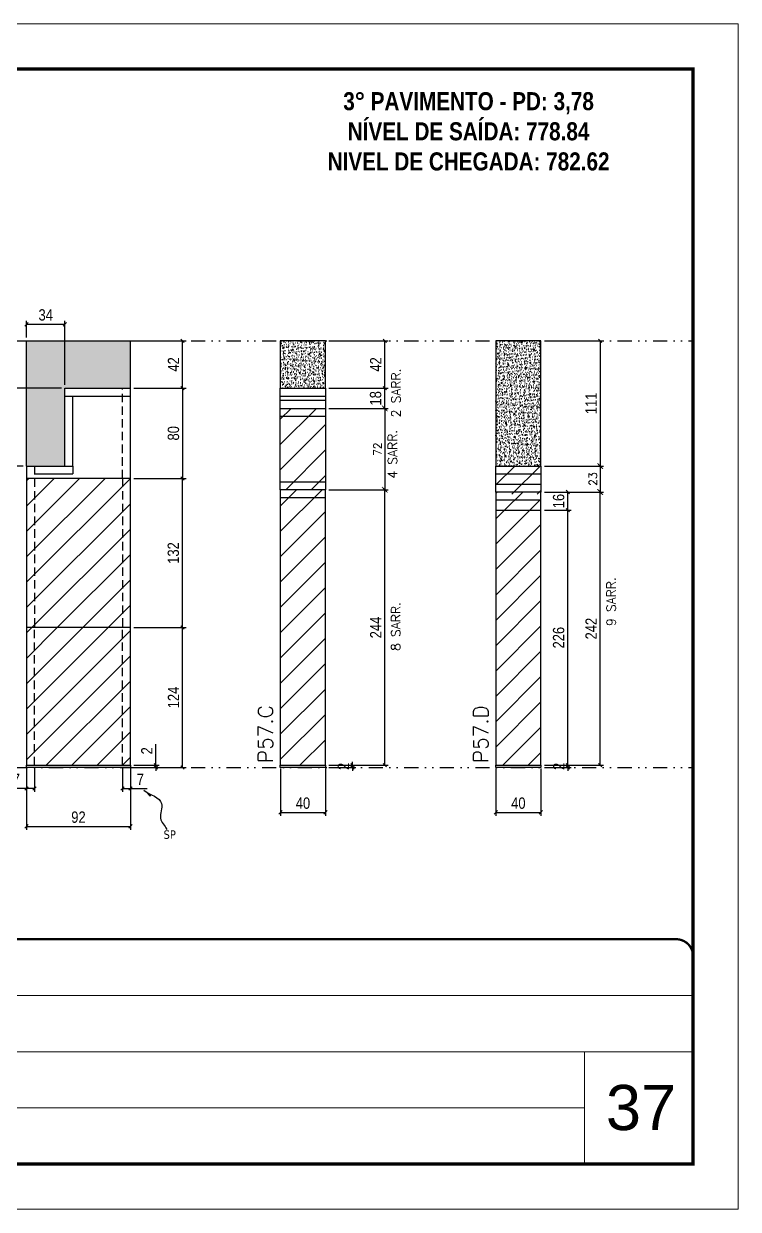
# Model space of a CAD drawing. Extents: x 2949 to 9203, y -16089 to 12527.
# Drawn here: x 3802 to 4434, y 1140 to 2190 of the extents above; entities that cross this region are included whole.
import ezdxf

# ---------------------------------------------------------------- set-up
doc = ezdxf.new("R2010")
doc.units = 0
for name, pattern in [('CONTINUO', [0]), ('DASHED', [0.75, 0.5, -0.25]), ('DIVIDE2', [0.625, 0.25, -0.125, 0, -0.125, 0, -0.125]), ('HIDDEN', [0.375, 0.25, -0.125])]:
    doc.linetypes.add(name, pattern=pattern)
for name, color, linetype, lineweight in [('CARIMBO', 255, 'Continuous', 9), ('Folhas', 255, 'Continuous', 9), ('Hachura', 251, 'Continuous', 9), ('SARRAFO DE PRESSAO', 251, 'DASHED', 9), ('Texto Seção', 7, 'Continuous', 15)]:
    doc.layers.add(name, color=color, linetype=linetype, lineweight=lineweight)
for name, color, linetype in [('COTA', 241, 'Continuous'), ('FUNDOS', 1, 'Continuous'), ('NOMENCLATURA', 7, 'Continuous'), ('Nível', 160, 'Continuous'), ('Painéis', 200, 'Continuous'), ('SARR_2.2x7', 40, 'Continuous'), ('Sarrafo de Pressão', 42, 'HIDDEN'), ('texto', 7, 'Continuous')]:
    doc.layers.add(name, color=color, linetype=linetype)
doc.styles.add('ARIAL', font='arial.ttf')
doc.styles.add('COTA TECNICA', font='techl___.ttf', dxfattribs={"height": 10})
doc.styles.add('COTA TECNICA-50', font='techl___.ttf', dxfattribs={"height": 10})
doc.styles.add('REGUA-120', font='ROMANS.shx', dxfattribs={"height": 15})
doc.styles.add('ROMANC', font='techb___.ttf', dxfattribs={"height": 2.5})
doc.styles.add('ROMANS', font='romans.shx')
doc.styles.get("Standard").update_dxf_attribs({"font": 'arial.ttf'})
doc.dimstyles.new('COTA PAINEL-50', dxfattribs={"dimtxt": 10, "dimasz": 3, "dimexe": 3, "dimexo": 3, "dimgap": 3, "dimtad": 1, "dimdec": 1, "dimzin": 12, "dimdsep": 46, "dimtxsty": 'COTA TECNICA-50', "dimblk1": 'OBLIQUE', "dimblk2": 'OBLIQUE', "dimsah": 1, "dimcen": 0.9, "dimclrd": 4, "dimclre": 4, "dimclrt": 240, "dimadec": 1, "dimazin": 3, "dimtfac": 1, "dimtdec": 1, "dimtmove": 0, "dimatfit": 3, "dimfxl": 1, "dimtolj": 1, "dimtzin": 12, "dimarcsym": 0})
doc.dimstyles.new('Cota Paínel', dxfattribs={"dimtxt": 7, "dimasz": 5, "dimexe": 3, "dimexo": 3, "dimgap": 3, "dimtad": 1, "dimdec": 1, "dimzin": 12, "dimdsep": 46, "dimtxsty": 'ROMANS', "dimblk": 'ARCHTICK', "dimcen": 0, "dimclrd": 4, "dimclre": 4, "dimclrt": 1, "dimadec": 1, "dimazin": 3, "dimtfac": 1, "dimtdec": 1, "dimtmove": 0, "dimatfit": 3, "dimldrblk": 'OBLIQUE', "dimfxl": 1, "dimtolj": 1, "dimtzin": 12, "dimarcsym": 0})
doc.dimstyles.new('PAINEL', dxfattribs={"dimtxt": 10, "dimasz": 3, "dimexe": 3, "dimexo": 3, "dimgap": 3, "dimtad": 1, "dimdec": 1, "dimzin": 12, "dimdsep": 46, "dimtxsty": 'COTA TECNICA', "dimblk1": 'OBLIQUE', "dimblk2": 'OBLIQUE', "dimsah": 1, "dimcen": 0.9, "dimclrd": 4, "dimclre": 4, "dimclrt": 240, "dimadec": 1, "dimazin": 3, "dimtfac": 1, "dimtdec": 1, "dimtmove": 0, "dimatfit": 3, "dimfxl": 1, "dimtolj": 1, "dimtzin": 12, "dimarcsym": 0})
doc.dimstyles.get("Standard").update_dxf_attribs({"dimtxt": 0.18, "dimasz": 0.18, "dimexe": 0.18, "dimexo": 0.0625, "dimgap": 0.09, "dimtad": 0, "dimtih": 1, "dimtoh": 1, "dimdec": 4, "dimzin": 0, "dimdsep": 46, "dimtxsty": 'Standard', "dimcen": 0.09, "dimadec": 0, "dimazin": 0, "dimtfac": 1, "dimtdec": 4, "dimtofl": 0, "dimtmove": 0, "dimatfit": 3, "dimfxl": 1, "dimtolj": 1, "dimtzin": 0, "dimarcsym": 0})
pattern_1 = [(45, (-127670.467, -29604.921), (-11.2253202, 11.2253202), [])]

# ---------------------------------------------------------------- blocks, each defined once
blk = doc.blocks.new('9999999999')
at = {"color": 30, "linetype": 'CONTINUO'}
for p, q in [((98564.6, 34379.6), (99584, 34379.6)), ((98564.6, 34329.8), (99488, 34329.8)), ((99584, 34329.8), (99488, 34329.8)), ((99488, 34329.8), (99488, 34230.2)), ((98564.6, 34280), (99488, 34280))]:
    blk.add_line(p, q, dxfattribs=at)
at = {"color": 30, "linetype": 'CONTINUO', "const_width": 2}
blk.add_lwpolyline([(99584, 34230.2), (99584, 34414.4, 0.414214), (99569, 34429.4), (98229, 34429.4, 0.414214), (98214, 34414.4), (98214, 34245.2, 0.414214), (98229, 34230.2), (99584, 34230.2)], format="xyb", dxfattribs=at)
at = {"layer": 'Folhas'}
blk.add_lwpolyline([(98139, 34190.2), (99624, 34190.2), (99624, 35240.2), (98139, 35240.2)], close=True, dxfattribs=at)
at = {"layer": 'Folhas', "color": 30, "const_width": 3}
blk.add_lwpolyline([(98214, 34230.2), (99584, 34230.2), (99584, 35200.2), (98214, 35200.2)], close=True, dxfattribs=at)
blk = doc.blocks.new('_Oblique')
at = {"color": 0, "linetype": 'ByBlock', "lineweight": -2}
blk.add_line((-0.5, -0.5), (0.5, 0.5), dxfattribs=at)
blk = doc.blocks.new('*D1216')
at = {"layer": 'COTA', "color": 4, "lineweight": -2, "transparency": 16777216}
for p, q in [((4262.4, 1774.8), (4314.9, 1774.8)), ((4311.9, 1532.8), (4311.9, 1774.8)), ((4262.4, 1532.8), (4314.9, 1532.8))]:
    blk.add_line(p, q, dxfattribs=at)
at = {"layer": 'Defpoints', "color": 0, "transparency": 16777216}
for p in [(4259.4, 1774.8), (4311.9, 1774.8), (4259.4, 1532.8)]:
    blk.add_point(p, dxfattribs=at)
at = {"layer": 'COTA', "color": 4, "lineweight": -2, "transparency": 16777216, "xscale": 3, "yscale": 3, "zscale": 3}
for p, rotation in [((4311.9, 1774.8), 90), ((4311.9, 1532.8), 270)]:
    blk.add_blockref('_Oblique', p, dxfattribs=dict(at, rotation=rotation))
at = {"layer": 'COTA', "color": 240, "transparency": 16777216, "insert": (4303.8, 1653.8), "char_height": 10, "attachment_point": 5, "rotation": 90, "style": 'COTA TECNICA'}
blk.add_mtext('\\A1;242', dxfattribs=at)
blk = doc.blocks.new('*D1217')
at = {"layer": 'COTA', "color": 4, "lineweight": -2, "transparency": 16777216}
for p, q in [((4219.4, 1529.8), (4219.4, 1488.1)), ((4259.4, 1529.8), (4259.4, 1488.1)), ((4219.4, 1491.1), (4259.4, 1491.1))]:
    blk.add_line(p, q, dxfattribs=at)
at = {"layer": 'Defpoints', "color": 0, "transparency": 16777216}
for p in [(4219.4, 1532.8), (4259.4, 1532.8), (4259.4, 1491.1)]:
    blk.add_point(p, dxfattribs=at)
at = {"layer": 'COTA', "color": 4, "lineweight": -2, "transparency": 16777216, "xscale": 3, "yscale": 3, "zscale": 3, "rotation": 180}
blk.add_blockref('_Oblique', (4219.4, 1491.1), dxfattribs=at)
at = {"layer": 'COTA', "color": 4, "lineweight": -2, "transparency": 16777216, "xscale": 3, "yscale": 3, "zscale": 3}
blk.add_blockref('_Oblique', (4259.4, 1491.1), dxfattribs=at)
at = {"layer": 'COTA', "color": 240, "transparency": 16777216, "insert": (4239.4, 1499.2), "char_height": 10, "attachment_point": 5, "style": 'COTA TECNICA'}
blk.add_mtext('\\A1;40', dxfattribs=at)
blk = doc.blocks.new('*D1218')
at = {"layer": 'COTA', "color": 4, "lineweight": -2, "transparency": 16777216}
for p, q in [((4283.2, 1532.8), (4283.2, 1535.8)), ((4262.4, 1532.8), (4286.2, 1532.8)), ((4262.4, 1530.8), (4286.2, 1530.8)), ((4283.2, 1530.8), (4283.2, 1532.8)), ((4283.2, 1530.8), (4283.2, 1527.8))]:
    blk.add_line(p, q, dxfattribs=at)
at = {"layer": 'Defpoints', "color": 0, "transparency": 16777216}
for p in [(4259.4, 1532.8), (4259.4, 1530.8), (4283.2, 1532.8)]:
    blk.add_point(p, dxfattribs=at)
at = {"layer": 'COTA', "color": 4, "lineweight": -2, "transparency": 16777216, "xscale": 3, "yscale": 3, "zscale": 3}
for p, rotation in [((4283.2, 1532.8), 270), ((4283.2, 1530.8), 90)]:
    blk.add_blockref('_Oblique', p, dxfattribs=dict(at, rotation=rotation))
at = {"layer": 'COTA', "color": 240, "transparency": 16777216, "insert": (4275.2, 1531.8), "char_height": 10, "attachment_point": 5, "rotation": 90, "style": 'COTA TECNICA-50'}
blk.add_mtext('\\A1;2', dxfattribs=at)
blk = doc.blocks.new('*D1237')
at = {"layer": 'COTA', "color": 4, "linetype": 'ByBlock', "lineweight": -2, "transparency": 16777216}
for p, q in [((4262.4, 1758.8), (4286.2, 1758.8)), ((4283.2, 1532.8), (4283.2, 1758.8)), ((4262.4, 1532.8), (4286.2, 1532.8))]:
    blk.add_line(p, q, dxfattribs=at)
at = {"layer": 'Defpoints', "color": 0, "linetype": 'ByBlock', "transparency": 16777216}
for p in [(4259.4, 1758.8), (4283.2, 1758.8), (4259.4, 1532.8)]:
    blk.add_point(p, dxfattribs=at)
at = {"layer": 'COTA', "color": 4, "linetype": 'ByBlock', "lineweight": -2, "transparency": 16777216, "xscale": 3, "yscale": 3, "zscale": 3}
for p, rotation in [((4283.2, 1758.8), 90), ((4283.2, 1532.8), 270)]:
    blk.add_blockref('_Oblique', p, dxfattribs=dict(at, rotation=rotation))
at = {"layer": 'COTA', "color": 240, "linetype": 'ByBlock', "transparency": 16777216, "insert": (4275.1, 1645.8), "char_height": 10, "attachment_point": 5, "rotation": 90, "style": 'COTA TECNICA'}
blk.add_mtext('\\A1;226', dxfattribs=at)
blk = doc.blocks.new('*D1238')
at = {"layer": 'COTA', "color": 4, "linetype": 'ByBlock', "lineweight": -2, "transparency": 16777216}
for p, q in [((4262.4, 1774.8), (4286.2, 1774.8)), ((4283.2, 1758.8), (4283.2, 1774.8)), ((4262.4, 1758.8), (4286.2, 1758.8))]:
    blk.add_line(p, q, dxfattribs=at)
at = {"layer": 'Defpoints', "color": 0, "linetype": 'ByBlock', "transparency": 16777216}
for p in [(4259.4, 1774.8), (4283.2, 1774.8), (4259.4, 1758.8)]:
    blk.add_point(p, dxfattribs=at)
at = {"layer": 'COTA', "color": 4, "linetype": 'ByBlock', "lineweight": -2, "transparency": 16777216, "xscale": 3, "yscale": 3, "zscale": 3}
for p, rotation in [((4283.2, 1774.8), 90), ((4283.2, 1758.8), 270)]:
    blk.add_blockref('_Oblique', p, dxfattribs=dict(at, rotation=rotation))
at = {"layer": 'COTA', "color": 240, "linetype": 'ByBlock', "transparency": 16777216, "insert": (4275.1, 1766.8), "char_height": 10, "attachment_point": 5, "rotation": 90, "style": 'COTA TECNICA'}
blk.add_mtext('\\A1;16', dxfattribs=at)
blk = doc.blocks.new('*D1219')
at = {"layer": 'COTA', "color": 4, "lineweight": -2, "transparency": 16777216}
for p, q in [((4071.8, 1776.8), (4124.2, 1776.8)), ((4121.2, 1532.8), (4121.2, 1776.8)), ((4071.8, 1532.8), (4124.2, 1532.8))]:
    blk.add_line(p, q, dxfattribs=at)
at = {"layer": 'Defpoints', "color": 0, "transparency": 16777216}
for p in [(4068.8, 1776.8), (4121.2, 1776.8), (4068.8, 1532.8)]:
    blk.add_point(p, dxfattribs=at)
at = {"layer": 'COTA', "color": 4, "lineweight": -2, "transparency": 16777216, "xscale": 3, "yscale": 3, "zscale": 3}
for p, rotation in [((4121.2, 1776.8), 90), ((4121.2, 1532.8), 270)]:
    blk.add_blockref('_Oblique', p, dxfattribs=dict(at, rotation=rotation))
at = {"layer": 'COTA', "color": 240, "transparency": 16777216, "insert": (4113.2, 1654.8), "char_height": 10, "attachment_point": 5, "rotation": 90, "style": 'COTA TECNICA'}
blk.add_mtext('\\A1;244', dxfattribs=at)
blk = doc.blocks.new('*D1220')
at = {"layer": 'COTA', "color": 4, "lineweight": -2, "transparency": 16777216}
for p, q in [((4028.8, 1529.8), (4028.8, 1488.1)), ((4068.8, 1529.8), (4068.8, 1488.1)), ((4028.8, 1491.1), (4068.8, 1491.1))]:
    blk.add_line(p, q, dxfattribs=at)
at = {"layer": 'Defpoints', "color": 0, "transparency": 16777216}
for p in [(4028.8, 1532.8), (4068.8, 1532.8), (4068.8, 1491.1)]:
    blk.add_point(p, dxfattribs=at)
at = {"layer": 'COTA', "color": 4, "lineweight": -2, "transparency": 16777216, "xscale": 3, "yscale": 3, "zscale": 3, "rotation": 180}
blk.add_blockref('_Oblique', (4028.8, 1491.1), dxfattribs=at)
at = {"layer": 'COTA', "color": 4, "lineweight": -2, "transparency": 16777216, "xscale": 3, "yscale": 3, "zscale": 3}
blk.add_blockref('_Oblique', (4068.8, 1491.1), dxfattribs=at)
at = {"layer": 'COTA', "color": 240, "transparency": 16777216, "insert": (4048.8, 1499.2), "char_height": 10, "attachment_point": 5, "style": 'COTA TECNICA'}
blk.add_mtext('\\A1;40', dxfattribs=at)
blk = doc.blocks.new('*D1221')
at = {"layer": 'COTA', "color": 4, "lineweight": -2, "transparency": 16777216}
for p, q in [((4092.6, 1532.8), (4092.6, 1535.8)), ((4071.8, 1532.8), (4095.6, 1532.8)), ((4071.8, 1530.8), (4095.6, 1530.8)), ((4092.6, 1530.8), (4092.6, 1532.8)), ((4092.6, 1530.8), (4092.6, 1527.8))]:
    blk.add_line(p, q, dxfattribs=at)
at = {"layer": 'Defpoints', "color": 0, "transparency": 16777216}
for p in [(4068.8, 1532.8), (4068.8, 1530.8), (4092.6, 1532.8)]:
    blk.add_point(p, dxfattribs=at)
at = {"layer": 'COTA', "color": 4, "lineweight": -2, "transparency": 16777216, "xscale": 3, "yscale": 3, "zscale": 3}
for p, rotation in [((4092.6, 1532.8), 270), ((4092.6, 1530.8), 90)]:
    blk.add_blockref('_Oblique', p, dxfattribs=dict(at, rotation=rotation))
at = {"layer": 'COTA', "color": 240, "transparency": 16777216, "insert": (4084.6, 1531.8), "char_height": 10, "attachment_point": 5, "rotation": 90, "style": 'COTA TECNICA-50'}
blk.add_mtext('\\A1;2', dxfattribs=at)
blk = doc.blocks.new('*D1222')
at = {"layer": 'COTA', "color": 4, "lineweight": -2, "transparency": 16777216}
for p, q in [((3804.1, 1529.8), (3804.1, 1475.7)), ((3896.1, 1529.8), (3896.1, 1475.7)), ((3804.1, 1478.7), (3896.1, 1478.7))]:
    blk.add_line(p, q, dxfattribs=at)
at = {"layer": 'Defpoints', "color": 0, "transparency": 16777216}
for p in [(3804.1, 1532.8), (3896.1, 1532.8), (3896.1, 1478.7)]:
    blk.add_point(p, dxfattribs=at)
at = {"layer": 'COTA', "color": 4, "lineweight": -2, "transparency": 16777216, "xscale": 3, "yscale": 3, "zscale": 3, "rotation": 180}
blk.add_blockref('_Oblique', (3804.1, 1478.7), dxfattribs=at)
at = {"layer": 'COTA', "color": 4, "lineweight": -2, "transparency": 16777216, "xscale": 3, "yscale": 3, "zscale": 3}
blk.add_blockref('_Oblique', (3896.1, 1478.7), dxfattribs=at)
at = {"layer": 'COTA', "color": 240, "transparency": 16777216, "insert": (3850.1, 1486.8), "char_height": 10, "attachment_point": 5, "style": 'COTA TECNICA'}
blk.add_mtext('\\A1;92', dxfattribs=at)
blk = doc.blocks.new('*D1223')
at = {"layer": 'COTA', "color": 4, "lineweight": -2, "transparency": 16777216}
for p, q in [((3899.1, 1654.8), (3945.3, 1654.8)), ((3942.3, 1530.8), (3942.3, 1654.8)), ((3899.1, 1530.8), (3945.3, 1530.8))]:
    blk.add_line(p, q, dxfattribs=at)
at = {"layer": 'Defpoints', "color": 0, "transparency": 16777216}
for p in [(3896.1, 1654.8), (3942.3, 1654.8), (3896.1, 1530.8)]:
    blk.add_point(p, dxfattribs=at)
at = {"layer": 'COTA', "color": 4, "lineweight": -2, "transparency": 16777216, "xscale": 3, "yscale": 3, "zscale": 3}
for p, rotation in [((3942.3, 1654.8), 90), ((3942.3, 1530.8), 270)]:
    blk.add_blockref('_Oblique', p, dxfattribs=dict(at, rotation=rotation))
at = {"layer": 'COTA', "color": 240, "transparency": 16777216, "insert": (3934.2, 1592.8), "char_height": 10, "attachment_point": 5, "rotation": 90, "style": 'COTA TECNICA-50'}
blk.add_mtext('\\A1;124', dxfattribs=at)
blk = doc.blocks.new('*D1224')
at = {"layer": 'COTA', "color": 4, "lineweight": -2, "transparency": 16777216}
for p, q in [((3918.6, 1532.8), (3918.6, 1551.6)), ((3899.1, 1532.8), (3921.6, 1532.8)), ((3899.1, 1530.8), (3921.6, 1530.8)), ((3918.6, 1530.8), (3918.6, 1532.8)), ((3918.6, 1530.8), (3918.6, 1527.8))]:
    blk.add_line(p, q, dxfattribs=at)
at = {"layer": 'Defpoints', "color": 0, "transparency": 16777216}
for p in [(3896.1, 1532.8), (3896.1, 1530.8), (3918.6, 1530.8)]:
    blk.add_point(p, dxfattribs=at)
at = {"layer": 'COTA', "color": 4, "lineweight": -2, "transparency": 16777216, "xscale": 3, "yscale": 3, "zscale": 3}
for p, rotation in [((3918.6, 1532.8), 270), ((3918.6, 1530.8), 90)]:
    blk.add_blockref('_Oblique', p, dxfattribs=dict(at, rotation=rotation))
at = {"layer": 'COTA', "color": 240, "transparency": 16777216, "insert": (3910.6, 1545.6), "char_height": 10, "attachment_point": 5, "rotation": 90, "style": 'COTA TECNICA-50'}
blk.add_mtext('\\A1;2', dxfattribs=at)
blk = doc.blocks.new('*D1225')
at = {"layer": 'COTA', "color": 4, "lineweight": -2, "transparency": 16777216}
for p, q in [((3804.1, 1527.8), (3804.1, 1509.3)), ((3811.1, 1529.8), (3811.1, 1509.3)), ((3804.1, 1512.3), (3789.3, 1512.3)), ((3811.1, 1512.3), (3804.1, 1512.3))]:
    blk.add_line(p, q, dxfattribs=at)
at = {"layer": 'Defpoints', "color": 0, "transparency": 16777216}
for p in [(3804.1, 1530.8), (3811.1, 1532.8), (3804.1, 1512.3)]:
    blk.add_point(p, dxfattribs=at)
at = {"layer": 'COTA', "color": 4, "lineweight": -2, "transparency": 16777216, "xscale": 3, "yscale": 3, "zscale": 3, "rotation": 180}
blk.add_blockref('_Oblique', (3804.1, 1512.3), dxfattribs=at)
at = {"layer": 'COTA', "color": 4, "lineweight": -2, "transparency": 16777216, "xscale": 3, "yscale": 3, "zscale": 3}
blk.add_blockref('_Oblique', (3811.1, 1512.3), dxfattribs=at)
at = {"layer": 'COTA', "color": 240, "transparency": 16777216, "insert": (3795.2, 1520.4), "char_height": 10, "attachment_point": 5, "style": 'COTA TECNICA-50'}
blk.add_mtext('\\A1;7', dxfattribs=at)
blk = doc.blocks.new('*D1226')
at = {"layer": 'COTA', "color": 4, "lineweight": -2, "transparency": 16777216}
for p, q in [((3889.1, 1529.8), (3889.1, 1509.3)), ((3896.1, 1527.8), (3896.1, 1509.3)), ((3889.1, 1512.3), (3896.1, 1512.3)), ((3896.1, 1512.3), (3910.8, 1512.3))]:
    blk.add_line(p, q, dxfattribs=at)
at = {"layer": 'Defpoints', "color": 0, "transparency": 16777216}
for p in [(3889.1, 1532.8), (3896.1, 1530.8), (3896.1, 1512.3)]:
    blk.add_point(p, dxfattribs=at)
at = {"layer": 'COTA', "color": 4, "lineweight": -2, "transparency": 16777216, "xscale": 3, "yscale": 3, "zscale": 3, "rotation": 180}
blk.add_blockref('_Oblique', (3889.1, 1512.3), dxfattribs=at)
at = {"layer": 'COTA', "color": 4, "lineweight": -2, "transparency": 16777216, "xscale": 3, "yscale": 3, "zscale": 3}
blk.add_blockref('_Oblique', (3896.1, 1512.3), dxfattribs=at)
at = {"layer": 'COTA', "color": 240, "transparency": 16777216, "insert": (3904.9, 1520.4), "char_height": 10, "attachment_point": 5, "style": 'COTA TECNICA-50'}
blk.add_mtext('\\A1;7', dxfattribs=at)
blk = doc.blocks.new('*D1227')
at = {"layer": 'Defpoints', "color": 0, "linetype": 'ByBlock', "transparency": 16777216}
for p in [(3896.1, 1786.8), (3942.3, 1786.8), (3896.1, 1654.8)]:
    blk.add_point(p, dxfattribs=at)
at = {"layer": 'FUNDOS', "color": 4, "linetype": 'ByBlock', "lineweight": -2, "transparency": 16777216}
for p, q in [((3899.1, 1786.8), (3945.3, 1786.8)), ((3942.3, 1654.8), (3942.3, 1786.8)), ((3899.1, 1654.8), (3945.3, 1654.8))]:
    blk.add_line(p, q, dxfattribs=at)
at = {"layer": 'FUNDOS', "color": 4, "linetype": 'ByBlock', "lineweight": -2, "transparency": 16777216, "xscale": 3, "yscale": 3, "zscale": 3}
for p, rotation in [((3942.3, 1786.8), 90), ((3942.3, 1654.8), 270)]:
    blk.add_blockref('_Oblique', p, dxfattribs=dict(at, rotation=rotation))
at = {"layer": 'FUNDOS', "color": 240, "linetype": 'ByBlock', "transparency": 16777216, "insert": (3934.1, 1720.8), "char_height": 10, "attachment_point": 5, "rotation": 90, "style": 'COTA TECNICA'}
blk.add_mtext('\\A1;132', dxfattribs=at)
blk = doc.blocks.new('_ArchTick')
at = {"color": 0, "linetype": 'ByBlock', "const_width": 0.15}
blk.add_lwpolyline([(-0.5, -0.5), (0.5, 0.5)], dxfattribs=at)
blk = doc.blocks.new('*D2398')
at = {"layer": 'COTA', "color": 4, "lineweight": -2, "transparency": 16777216}
for p, q in [((4262.4, 1797.8), (4314.9, 1797.8)), ((4311.9, 1797.8), (4311.9, 1774.8)), ((4262.4, 1774.8), (4314.9, 1774.8))]:
    blk.add_line(p, q, dxfattribs=at)
at = {"layer": 'Defpoints', "color": 0, "transparency": 16777216}
for p in [(4259.4, 1797.8), (4259.4, 1774.8), (4311.9, 1774.8)]:
    blk.add_point(p, dxfattribs=at)
at = {"layer": 'COTA', "color": 4, "lineweight": -2, "transparency": 16777216, "xscale": 5, "yscale": 5, "zscale": 5}
for p, rotation in [((4311.9, 1797.8), 90), ((4311.9, 1774.8), 270)]:
    blk.add_blockref('_ArchTick', p, dxfattribs=dict(at, rotation=rotation))
at = {"layer": 'COTA', "color": 1, "transparency": 16777216, "insert": (4305.4, 1786.3), "char_height": 7, "attachment_point": 5, "rotation": 90, "style": 'ROMANS'}
blk.add_mtext('\\A1;23', dxfattribs=at)
blk = doc.blocks.new('*D2399')
at = {"layer": 'COTA', "color": 4, "lineweight": -2, "transparency": 16777216}
for p, q in [((4262.4, 1908.8), (4314.9, 1908.8)), ((4311.9, 1908.8), (4311.9, 1797.8)), ((4262.4, 1797.8), (4314.9, 1797.8))]:
    blk.add_line(p, q, dxfattribs=at)
at = {"layer": 'Defpoints', "color": 0, "transparency": 16777216}
for p in [(4259.4, 1908.8), (4259.4, 1797.8), (4311.9, 1797.8)]:
    blk.add_point(p, dxfattribs=at)
at = {"layer": 'COTA', "color": 4, "lineweight": -2, "transparency": 16777216, "xscale": 3, "yscale": 3, "zscale": 3}
for p, rotation in [((4311.9, 1908.8), 90), ((4311.9, 1797.8), 270)]:
    blk.add_blockref('_Oblique', p, dxfattribs=dict(at, rotation=rotation))
at = {"layer": 'COTA', "color": 240, "transparency": 16777216, "insert": (4303.8, 1853.3), "char_height": 10, "attachment_point": 5, "rotation": 90, "style": 'COTA TECNICA-50'}
blk.add_mtext('\\A1;111', dxfattribs=at)
blk = doc.blocks.new('*D2396')
at = {"layer": 'COTA', "color": 4, "lineweight": -2, "transparency": 16777216}
for p, q in [((3899.1, 1866.8), (3945.3, 1866.8)), ((3942.3, 1866.8), (3942.3, 1786.8)), ((3899.1, 1786.8), (3945.3, 1786.8))]:
    blk.add_line(p, q, dxfattribs=at)
at = {"layer": 'Defpoints', "color": 0, "transparency": 16777216}
for p in [(3896.1, 1866.8), (3896.1, 1786.8), (3942.3, 1786.8)]:
    blk.add_point(p, dxfattribs=at)
at = {"layer": 'COTA', "color": 4, "lineweight": -2, "transparency": 16777216, "xscale": 3, "yscale": 3, "zscale": 3}
for p, rotation in [((3942.3, 1866.8), 90), ((3942.3, 1786.8), 270)]:
    blk.add_blockref('_Oblique', p, dxfattribs=dict(at, rotation=rotation))
at = {"layer": 'COTA', "color": 240, "transparency": 16777216, "insert": (3934.2, 1826.8), "char_height": 10, "attachment_point": 5, "rotation": 90, "style": 'COTA TECNICA-50'}
blk.add_mtext('\\A1;80', dxfattribs=at)
blk = doc.blocks.new('*D2402')
at = {"layer": 'COTA', "color": 4, "lineweight": -2, "transparency": 16777216}
for p, q in [((3835.1, 1866.8), (3778, 1866.8)), ((3781, 1866.8), (3781, 1797.8)), ((3801.1, 1797.8), (3778, 1797.8))]:
    blk.add_line(p, q, dxfattribs=at)
at = {"layer": 'Defpoints', "color": 0, "transparency": 16777216}
for p in [(3838.1, 1866.8), (3781, 1797.8), (3804.1, 1797.8)]:
    blk.add_point(p, dxfattribs=at)
at = {"layer": 'COTA', "color": 4, "lineweight": -2, "transparency": 16777216, "xscale": 3, "yscale": 3, "zscale": 3}
for p, rotation in [((3781, 1866.8), 90), ((3781, 1797.8), 270)]:
    blk.add_blockref('_Oblique', p, dxfattribs=dict(at, rotation=rotation))
at = {"layer": 'COTA', "color": 240, "transparency": 16777216, "insert": (3772.9, 1832.3), "char_height": 10, "attachment_point": 5, "rotation": 90, "style": 'COTA TECNICA-50'}
blk.add_mtext('\\A1;69', dxfattribs=at)
blk = doc.blocks.new('*D2397')
at = {"layer": 'COTA', "color": 4, "lineweight": -2, "transparency": 16777216}
for p, q in [((3804.1, 1911.8), (3804.1, 1926.3)), ((3838.1, 1923.3), (3804.1, 1923.3)), ((3838.1, 1869.8), (3838.1, 1926.3))]:
    blk.add_line(p, q, dxfattribs=at)
at = {"layer": 'Defpoints', "color": 0, "transparency": 16777216}
for p in [(3804.1, 1923.3), (3804.1, 1908.8), (3838.1, 1866.8)]:
    blk.add_point(p, dxfattribs=at)
at = {"layer": 'COTA', "color": 4, "lineweight": -2, "transparency": 16777216, "xscale": 3, "yscale": 3, "zscale": 3, "rotation": 180}
blk.add_blockref('_Oblique', (3804.1, 1923.3), dxfattribs=at)
at = {"layer": 'COTA', "color": 4, "lineweight": -2, "transparency": 16777216, "xscale": 3, "yscale": 3, "zscale": 3}
blk.add_blockref('_Oblique', (3838.1, 1923.3), dxfattribs=at)
at = {"layer": 'COTA', "color": 240, "transparency": 16777216, "insert": (3821.1, 1931.6), "char_height": 10, "attachment_point": 5, "style": 'COTA TECNICA-50'}
blk.add_mtext('\\A1;34', dxfattribs=at)
blk = doc.blocks.new('*D2403')
at = {"layer": 'COTA', "color": 4, "lineweight": -2, "transparency": 16777216}
for p, q in [((3899.1, 1908.8), (3945.3, 1908.8)), ((3942.3, 1866.8), (3942.3, 1908.8)), ((3899.1, 1866.8), (3945.3, 1866.8))]:
    blk.add_line(p, q, dxfattribs=at)
at = {"layer": 'Defpoints', "color": 0, "transparency": 16777216}
for p in [(3896.1, 1908.8), (3942.3, 1908.8), (3896.1, 1866.8)]:
    blk.add_point(p, dxfattribs=at)
at = {"layer": 'COTA', "color": 4, "lineweight": -2, "transparency": 16777216, "xscale": 3, "yscale": 3, "zscale": 3}
for p, rotation in [((3942.3, 1908.8), 90), ((3942.3, 1866.8), 270)]:
    blk.add_blockref('_Oblique', p, dxfattribs=dict(at, rotation=rotation))
at = {"layer": 'COTA', "color": 240, "transparency": 16777216, "insert": (3934.2, 1887.8), "char_height": 10, "attachment_point": 5, "rotation": 90, "style": 'COTA TECNICA-50'}
blk.add_mtext('\\A1;42', dxfattribs=at)
blk = doc.blocks.new('*D2691')
at = {"layer": 'COTA', "color": 4, "lineweight": -2, "transparency": 16777216}
for p, q in [((4071.8, 1848.8), (4124.2, 1848.8)), ((4121.2, 1848.8), (4121.2, 1776.8)), ((4071.8, 1776.8), (4124.2, 1776.8))]:
    blk.add_line(p, q, dxfattribs=at)
at = {"layer": 'Defpoints', "color": 0, "transparency": 16777216}
for p in [(4068.8, 1848.8), (4068.8, 1776.8), (4121.2, 1776.8)]:
    blk.add_point(p, dxfattribs=at)
at = {"layer": 'COTA', "color": 4, "lineweight": -2, "transparency": 16777216, "xscale": 5, "yscale": 5, "zscale": 5}
for p, rotation in [((4121.2, 1848.8), 90), ((4121.2, 1776.8), 270)]:
    blk.add_blockref('_ArchTick', p, dxfattribs=dict(at, rotation=rotation))
at = {"layer": 'COTA', "color": 1, "transparency": 16777216, "insert": (4114.7, 1812.8), "char_height": 7, "attachment_point": 5, "rotation": 90, "style": 'ROMANS'}
blk.add_mtext('\\A1;72', dxfattribs=at)
blk = doc.blocks.new('*D2692')
at = {"layer": 'COTA', "color": 4, "lineweight": -2, "transparency": 16777216}
for p, q in [((4071.8, 1908.8), (4124.2, 1908.8)), ((4121.2, 1866.8), (4121.2, 1908.8)), ((4071.8, 1866.8), (4124.2, 1866.8))]:
    blk.add_line(p, q, dxfattribs=at)
at = {"layer": 'Defpoints', "color": 0, "transparency": 16777216}
for p in [(4068.8, 1908.8), (4121.2, 1908.8), (4068.8, 1866.8)]:
    blk.add_point(p, dxfattribs=at)
at = {"layer": 'COTA', "color": 4, "lineweight": -2, "transparency": 16777216, "xscale": 3, "yscale": 3, "zscale": 3}
for p, rotation in [((4121.2, 1908.8), 90), ((4121.2, 1866.8), 270)]:
    blk.add_blockref('_Oblique', p, dxfattribs=dict(at, rotation=rotation))
at = {"layer": 'COTA', "color": 240, "transparency": 16777216, "insert": (4113.2, 1887.8), "char_height": 10, "attachment_point": 5, "rotation": 90, "style": 'COTA TECNICA-50'}
blk.add_mtext('\\A1;42', dxfattribs=at)
blk = doc.blocks.new('*D2693')
at = {"layer": 'COTA', "color": 4, "lineweight": -2, "transparency": 16777216}
for p, q in [((4071.8, 1866.8), (4124.2, 1866.8)), ((4121.2, 1848.8), (4121.2, 1866.8)), ((4071.8, 1848.8), (4124.2, 1848.8))]:
    blk.add_line(p, q, dxfattribs=at)
at = {"layer": 'Defpoints', "color": 0, "transparency": 16777216}
for p in [(4068.8, 1866.8), (4121.2, 1866.8), (4068.8, 1848.8)]:
    blk.add_point(p, dxfattribs=at)
at = {"layer": 'COTA', "color": 4, "lineweight": -2, "transparency": 16777216, "xscale": 3, "yscale": 3, "zscale": 3}
for p, rotation in [((4121.2, 1866.8), 90), ((4121.2, 1848.8), 270)]:
    blk.add_blockref('_Oblique', p, dxfattribs=dict(at, rotation=rotation))
at = {"layer": 'COTA', "color": 240, "transparency": 16777216, "insert": (4113.1, 1857.8), "char_height": 10, "attachment_point": 5, "rotation": 90, "style": 'COTA TECNICA-50'}
blk.add_mtext('\\A1;18', dxfattribs=at)

msp = doc.modelspace()

# ---------------------------------------------------------------- hatches: boundary and pattern name
at = {"layer": 'COTA', "linetype": 'ByBlock'}
h = msp.add_hatch(dxfattribs=at)
h.set_pattern_fill('AR-CONC', color=256, scale=0.03)
h.set_pattern_definition([(50, (255.6792, 3463.7253), (5.46554, -0.4781726), [0.5715, -6.2865]), (355, (255.679, 3463.7253), (-1.057303, 5.731705), [0.4572, -5.0292175]), (100.45144, (256.1347, 3463.6855), (4.4082374, 5.2535326), [0.4857, -5.342707]), (46.1842, (255.679, 3465.249), (8.132371, -1.26127), [0.85725, -9.42975]), (96.63556, (256.357, 3465.144), (7.122124, 7.422784), [0.72855, -8.014068]), (351.18415, (255.679, 3465.249), (7.122124, 7.422784), [0.685799, -7.543792]), (21, (256.4412, 3464.8683), (4.5484317, -3.067956), [0.5715, -6.2865]), (326, (256.441, 3464.8683), (1.854061, 5.525639), [0.4572, -5.0292]), (71.45144, (256.8203, 3464.6127), (6.4024926, 2.457683), [0.4857, -5.342698]), (37.5, (255.6792, 3463.7253), (0.0926581, 2.5366512), [0, -4.96824, 0, -5.1054, 0, -5.04825]), (7.5, (255.6792, 3463.7253), (2.0045899, 3.0054172), [0, -2.91084, 0, -4.85394, 0, -1.92405]), (327.5, (253.98, 3463.7253), (4.0677179, -0.1718623), [0, -1.905, 0, -5.9436, 0, -7.8867]), (317.5, (253.218, 3463.7253), (4.4438754, 0.7627947), [0, -2.4765, 0, -3.94716, 0, -5.6007])])
h.paths.add_polyline_path([(3804.07, 1797.84), (3838.07, 1797.84), (3838.07, 1866.84), (3896.07, 1866.84), (3896.07, 1908.84), (3804.07, 1908.84)])
h = msp.add_hatch(dxfattribs=at)
h.set_pattern_fill('AR-CONC', color=256, scale=0.03)
h.set_pattern_definition([(50, (0, 3463.7253), (5.46554, -0.4781726), [0.5715, -6.2865]), (355, (0, 3463.7253), (-1.057303, 5.731705), [0.4572, -5.0292175]), (100.45144, (0.4555, 3463.6855), (4.4082374, 5.2535326), [0.4857, -5.342707]), (46.1842, (0, 3465.249), (8.132371, -1.26127), [0.85725, -9.42975]), (96.63556, (0.678, 3465.144), (7.122124, 7.422784), [0.72855, -8.014068]), (351.18415, (0, 3465.249), (7.122124, 7.422784), [0.685799, -7.543792]), (21, (0.762, 3464.8683), (4.5484317, -3.067956), [0.5715, -6.2865]), (326, (0.762, 3464.8683), (1.854061, 5.525639), [0.4572, -5.0292]), (71.45144, (1.141, 3464.6127), (6.4024926, 2.457683), [0.4857, -5.342698]), (37.5, (0, 3463.7253), (0.0926581, 2.5366512), [0, -4.96824, 0, -5.1054, 0, -5.04825]), (7.5, (0, 3463.7253), (2.0045899, 3.0054172), [0, -2.91084, 0, -4.85394, 0, -1.92405]), (327.5, (-1.6993, 3463.7253), (4.0677179, -0.1718623), [0, -1.905, 0, -5.9436, 0, -7.8867]), (317.5, (-2.4613, 3463.7253), (4.4438754, 0.7627947), [0, -2.4765, 0, -3.94716, 0, -5.6007])])
h.paths.add_polyline_path([(4068.76, 1866.84), (4068.76, 1908.84), (4028.76, 1908.84), (4028.76, 1866.84)])
h = msp.add_hatch(dxfattribs=at)
h.set_pattern_fill('AR-CONC', color=256, scale=0.03)
h.set_pattern_definition([(50, (0, 3445.7253), (5.46554, -0.4781726), [0.5715, -6.2865]), (355, (0, 3445.7253), (-1.0573026, 5.7317054), [0.4572, -5.0292175]), (100.45144, (0.4555, 3445.6855), (4.4082374, 5.2535326), [0.4857, -5.3427073]), (46.1842, (0, 3447.249), (8.132371, -1.26127), [0.85725, -9.42975]), (96.63556, (0.678, 3447.144), (7.122124, 7.422784), [0.72855, -8.014068]), (351.18415, (0, 3447.249), (7.122124, 7.422784), [0.685799, -7.543792]), (21, (0.762, 3446.8683), (4.5484317, -3.067956), [0.5715, -6.2865]), (326, (0.762, 3446.8683), (1.854061, 5.525639), [0.4572, -5.0292]), (71.45144, (1.141, 3446.6127), (6.4024926, 2.457683), [0.4857, -5.342698]), (37.5, (0, 3445.7253), (0.0926581, 2.5366512), [0, -4.96824, 0, -5.1054, 0, -5.04825]), (7.5, (0, 3445.7253), (2.0045899, 3.0054172), [0, -2.91084, 0, -4.85394, 0, -1.92405]), (327.5, (-1.6993, 3445.7253), (4.0677179, -0.1718623), [0, -1.905, 0, -5.9436, 0, -7.8867]), (317.5, (-2.4613, 3445.7253), (4.4438754, 0.7627947), [0, -2.4765, 0, -3.94716, 0, -5.6007])])
h.paths.add_polyline_path([(4259.37, 1908.84), (4219.37, 1908.84), (4219.37, 1797.84), (4259.37, 1797.84)])
at = {"layer": 'Hachura', "linetype": 'ByBlock'}
h = msp.add_hatch(dxfattribs=at)
h.set_pattern_fill('ANSI31', color=256, scale=5)
h.set_pattern_definition([(45, (0, 3445.725), (-11.22532, 11.22532), [])])
h.paths.add_polyline_path([(4068.76, 1848.84), (4028.76, 1848.84), (4028.76, 1776.82), (4068.76, 1776.82)])
h = msp.add_hatch(dxfattribs=at)
h.set_pattern_fill('ANSI31', color=256, scale=5)
h.set_pattern_definition([(45, (0, 3443.725), (-11.22532, 11.22532), [])])
h.paths.add_polyline_path([(4219.37, 1797.84), (4219.37, 1772.82), (4259.37, 1772.82), (4259.37, 1797.84)])
h = msp.add_hatch(dxfattribs=at)
h.set_pattern_fill('ANSI31', color=256, scale=5)
h.set_pattern_definition(pattern_1)
h.paths.add_polyline_path([(3804.07, 1654.84), (3896.07, 1654.84), (3896.07, 1786.84), (3804.07, 1786.84)])
h = msp.add_hatch(dxfattribs=at)
h.set_pattern_fill('ANSI31', color=256, scale=5)
h.set_pattern_definition(pattern_1)
h.paths.add_polyline_path([(4068.76, 1776.82), (4028.76, 1776.82), (4028.76, 1532.84), (4068.76, 1532.84)])
h = msp.add_hatch(dxfattribs=at)
h.set_pattern_fill('ANSI31', color=256, scale=5)
h.set_pattern_definition(pattern_1)
h.paths.add_polyline_path([(4219.37, 1774.82), (4219.37, 1758.84), (4259.37, 1758.84), (4259.37, 1774.82)])
h = msp.add_hatch(dxfattribs=at)
h.set_pattern_fill('ANSI31', color=256, scale=5)
h.set_pattern_definition(pattern_1)
h.paths.add_polyline_path([(4259.37, 1758.84), (4219.37, 1758.84), (4219.37, 1532.84), (4259.37, 1532.84)])
h = msp.add_hatch(dxfattribs=at)
h.set_pattern_fill('ANSI31', color=256, scale=5)
h.set_pattern_definition(pattern_1)
h.paths.add_polyline_path([(3896.07, 1654.84), (3804.07, 1654.84), (3804.07, 1532.84), (3896.07, 1532.84)])

# ---------------------------------------------------------------- linework, layer by layer
at = {"layer": 'COTA', "linetype": 'ByBlock'}
for p, q in [((3804.07, 1797.84), (3804.07, 1908.84)), ((3804.07, 1908.84), (3896.07, 1908.84)), ((3896.07, 1866.84), (3896.07, 1908.84))]:
    msp.add_line(p, q, dxfattribs=at)
for points in [[(4028.76, 1866.84), (4068.76, 1866.84), (4068.76, 1908.84), (4028.76, 1908.84)], [(4219.37, 1797.84), (4259.37, 1797.84), (4259.37, 1908.84), (4219.37, 1908.84)]]:
    msp.add_lwpolyline(points, close=True, dxfattribs=at)
at = {"layer": 'Nível', "color": 4, "linetype": 'DIVIDE2', "ltscale": 50}
for p, q in [((3383.69, 1908.84), (4394.03, 1908.84)), ((3383.69, 1530.84), (4394.03, 1530.84))]:
    msp.add_line(p, q, dxfattribs=at)
at = {"layer": 'Painéis'}
for p, q in [((3838.07, 1797.84), (3838.07, 1866.84)), ((3838.07, 1866.84), (3896.07, 1866.84)), ((3896.07, 1786.84), (3896.07, 1866.84)), ((4028.76, 1866.84), (4068.76, 1866.84)), ((4028.76, 1848.84), (4028.76, 1866.84)), ((4068.76, 1866.84), (4068.76, 1848.84)), ((4028.76, 1848.84), (4068.76, 1848.84)), ((4028.76, 1776.82), (4028.76, 1848.84)), ((4068.76, 1848.84), (4068.76, 1776.82)), ((3804.07, 1797.84), (3838.07, 1797.84)), ((3804.07, 1797.84), (3804.07, 1786.84)), ((4219.37, 1797.84), (4259.37, 1797.84)), ((4219.37, 1774.82), (4219.37, 1797.84)), ((4259.37, 1797.84), (4259.37, 1774.82)), ((3896.07, 1786.84), (3804.07, 1786.84)), ((3804.07, 1786.84), (3804.07, 1654.84)), ((3896.07, 1786.84), (3804.07, 1786.84)), ((3896.07, 1654.84), (3896.07, 1786.84)), ((4068.76, 1776.82), (4028.76, 1776.82)), ((4068.76, 1776.82), (4028.76, 1776.82)), ((4219.37, 1758.84), (4259.37, 1758.84)), ((4028.76, 1532.84), (4068.76, 1532.84)), ((4028.76, 1530.84), (4028.76, 1532.84)), ((4068.76, 1530.84), (4028.76, 1530.84)), ((4068.76, 1532.84), (4068.76, 1530.84)), ((4219.37, 1532.84), (4259.37, 1532.84)), ((4219.37, 1530.84), (4219.37, 1532.84)), ((4259.37, 1530.84), (4219.37, 1530.84)), ((4259.37, 1532.84), (4259.37, 1530.84))]:
    msp.add_line(p, q, dxfattribs=at)
for points in [[(4028.76, 1532.84), (4068.76, 1532.84), (4068.76, 1776.82), (4028.76, 1776.82)], [(4219.37, 1532.84), (4259.37, 1532.84), (4259.37, 1774.82), (4219.37, 1774.82)], [(3804.07, 1532.84), (3896.07, 1532.84), (3896.07, 1654.84), (3804.07, 1654.84)], [(3804.07, 1532.84), (3896.07, 1532.84), (3896.07, 1530.84), (3804.07, 1530.84)]]:
    msp.add_lwpolyline(points, close=True, dxfattribs=at)
at = {"layer": 'SARR_2.2x7'}
for p, q in [((3838.07, 1859.84), (3896.07, 1859.84)), ((3845.07, 1797.84), (3845.07, 1859.84)), ((4028.76, 1859.84), (4068.76, 1859.84)), ((4068.76, 1855.84), (4028.76, 1855.84)), ((4028.76, 1841.84), (4068.76, 1841.84)), ((3838.07, 1797.84), (3845.07, 1797.84)), ((3845.07, 1797.84), (3845.07, 1790.84)), ((3811.07, 1790.84), (3845.07, 1790.84)), ((4219.37, 1790.84), (4259.37, 1790.84)), ((4028.76, 1783.82), (4068.76, 1783.82)), ((4219.37, 1781.82), (4259.37, 1781.82)), ((4028.76, 1769.82), (4068.76, 1769.82)), ((4219.37, 1767.82), (4259.37, 1767.82))]:
    msp.add_line(p, q, dxfattribs=at)
at = {"layer": 'Sarrafo de Pressão', "ltscale": 30}
for p, q in [((3889.07, 1786.84), (3889.07, 1866.84)), ((3811.07, 1797.84), (3811.07, 1786.84)), ((3811.07, 1786.84), (3811.07, 1654.84)), ((3889.07, 1786.84), (3889.07, 1654.84)), ((3811.07, 1532.84), (3811.07, 1654.84)), ((3889.07, 1532.84), (3889.07, 1654.84))]:
    msp.add_line(p, q, dxfattribs=at)

# ---------------------------------------------------------------- block references
at = {"layer": 'SARRAFO DE PRESSAO', "color": 6, "linetype": 'ByBlock'}
msp.add_blockref('9999999999', (-95189.94, -33050.65), dxfattribs=at)

# ---------------------------------------------------------------- texts
at = {"layer": 'CARIMBO', "style": 'ARIAL'}
msp.add_text('37', height=40, dxfattribs=at).set_placement((4316.89, 1209.7))
at = {"layer": 'NOMENCLATURA', "color": 2, "insert": (4195.36, 2155.62), "char_height": 16, "attachment_point": 2, "style": 'ROMANC'}
msp.add_mtext_dynamic_manual_height_columns('\\P3° PAVIMENTO - PD: 3,78\\PNÍVEL DE SAÍDA: 778.84\\PNIVEL DE CHEGADA: 782.62', width=300.2766, gutter_width=1, heights=[0], dxfattribs=at)
at = {"layer": 'texto', "color": 0, "insert": (3930.85, 1471.35), "char_height": 7.5, "attachment_point": 5}
msp.add_mtext('{\\fTahoma|b0|i0|c0|p34;\\C4;SP}', dxfattribs=at)
at = {"layer": 'Texto Seção', "linetype": 'Continuous', "style": 'ROMANS'}
for s, p in [('2 SARR.', (4135.08, 1840.94)), ('4 SARR.', (4132.04, 1786.7)), ('9 SARR.', (4325.53, 1656.12)), ('8 SARR.', (4134.93, 1634.08))]:
    msp.add_text(s, height=8, rotation=90, dxfattribs=at).set_placement(p)
at = {"layer": 'Texto Seção', "char_height": 13, "width": 285.3299, "attachment_point": 7, "rotation": 90, "style": 'REGUA-120'}
for s, insert in [('P57.C', (4022.11, 1534.77)), ('P57.D', (4212.72, 1534.77))]:
    msp.add_mtext(s, dxfattribs=dict(at, insert=insert))

# ---------------------------------------------------------------- dimensions: what is measured, and where the dimension line sits
at = {"layer": 'COTA'}
for base, p1, p2, angle, dimstyle, picture, middle in [((3804.07, 1923.34), (3838.07, 1866.84), (3804.07, 1908.84), 180, 'COTA PAINEL-50', '*D2397', (3821.07, 1931.56)), ((3942.31, 1908.84), (3896.07, 1866.84), (3896.07, 1908.84), 90, 'COTA PAINEL-50', '*D2403', (3934.24, 1887.84)), ((4121.24, 1908.84), (4068.76, 1866.84), (4068.76, 1908.84), 90, 'COTA PAINEL-50', '*D2692', (4113.17, 1887.84)), ((4311.85, 1797.84), (4259.37, 1908.84), (4259.37, 1797.84), 90, 'COTA PAINEL-50', '*D2399', (4303.79, 1853.34)), ((3781.01, 1797.84), (3838.07, 1866.84), (3804.07, 1797.84), 90, 'COTA PAINEL-50', '*D2402', (3772.88, 1832.34)), ((3942.31, 1786.84), (3896.07, 1866.84), (3896.07, 1786.84), 90, 'COTA PAINEL-50', '*D2396', (3934.19, 1826.84)), ((4121.24, 1866.84), (4068.76, 1848.84), (4068.76, 1866.84), 90, 'COTA PAINEL-50', '*D2693', (4113.15, 1857.84)), ((4121.24, 1776.82), (4068.76, 1848.84), (4068.76, 1776.82), 90, 'Cota Paínel', '*D2691', (4114.74, 1812.83)), ((4311.85, 1774.82), (4259.37, 1797.84), (4259.37, 1774.82), 90, 'Cota Paínel', '*D2398', (4305.35, 1786.33)), ((3942.31, 1654.84), (3896.07, 1530.84), (3896.07, 1654.84), 90, 'COTA PAINEL-50', '*D1223', (3934.24, 1592.84)), ((3804.07, 1512.33), (3811.07, 1532.84), (3804.07, 1530.84), 180, 'COTA PAINEL-50', '*D1225', (3795.21, 1520.4))]:
    dim = msp.add_linear_dim(base=base, p1=p1, p2=p2, angle=angle, dimstyle=dimstyle, dxfattribs=at)
    dim.commit()
    dim.dimension.update_dxf_attribs({"geometry": picture, "text_midpoint": middle})
for base, p1, p2, picture, middle in [((4121.24, 1776.82), (4068.76, 1532.84), (4068.76, 1776.82), '*D1219', (4113.17, 1654.83)), ((4311.85, 1774.82), (4259.37, 1532.84), (4259.37, 1774.82), '*D1216', (4303.78, 1653.83))]:
    dim = msp.add_linear_dim(base=base, p1=p1, p2=p2, angle=90, dimstyle='PAINEL', override={"dimarcsym": 2}, dxfattribs=at)
    dim.commit()
    dim.dimension.update_dxf_attribs({"geometry": picture, "text_midpoint": middle})
at = {"layer": 'COTA', "linetype": 'ByBlock'}
dim = msp.add_linear_dim(base=(4283.18, 1774.82), p1=(4259.37, 1758.84), p2=(4259.37, 1774.82), angle=90, dimstyle='PAINEL', override={"dimtmove": 1}, dxfattribs=at)
dim.commit()
dim.dimension.update_dxf_attribs({"geometry": '*D1238', "text_midpoint": (4283.18, 1766.83), "dimtype": 160})
dim = msp.add_linear_dim(base=(4283.18, 1758.84), p1=(4259.37, 1532.84), p2=(4259.37, 1758.84), angle=90, dimstyle='PAINEL', dxfattribs=at)
dim.commit()
dim.dimension.update_dxf_attribs({"geometry": '*D1237', "text_midpoint": (4275.08, 1645.84)})
at = {"layer": 'COTA'}
for base, p1, p2, picture, middle in [((3918.6, 1530.84), (3896.07, 1532.84), (3896.07, 1530.84), '*D1224', (3918.6, 1545.59)), ((4092.57, 1532.84), (4068.76, 1530.84), (4068.76, 1532.84), '*D1221', (4092.57, 1531.84)), ((4283.18, 1532.84), (4259.37, 1530.84), (4259.37, 1532.84), '*D1218', (4283.18, 1531.84))]:
    dim = msp.add_linear_dim(base=base, p1=p1, p2=p2, angle=90, dimstyle='COTA PAINEL-50', dxfattribs=at)
    dim.commit()
    dim.dimension.update_dxf_attribs({"geometry": picture, "text_midpoint": middle, "dimtype": 160})
for base, p1, p2, picture, middle in [((3896.07, 1478.67), (3804.07, 1532.84), (3896.07, 1532.84), '*D1222', (3850.07, 1486.75)), ((4068.76, 1491.11), (4028.76, 1532.84), (4068.76, 1532.84), '*D1220', (4048.76, 1499.22)), ((4259.37, 1491.11), (4219.37, 1532.84), (4259.37, 1532.84), '*D1217', (4239.37, 1499.22))]:
    dim = msp.add_linear_dim(base=base, p1=p1, p2=p2, dimstyle='PAINEL', override={"dimarcsym": 2}, dxfattribs=at)
    dim.commit()
    dim.dimension.update_dxf_attribs({"geometry": picture, "text_midpoint": middle})
dim = msp.add_linear_dim(base=(3896.07, 1512.33), p1=(3889.07, 1532.84), p2=(3896.07, 1530.84), dimstyle='COTA PAINEL-50', dxfattribs=at)
dim.commit()
dim.dimension.update_dxf_attribs({"geometry": '*D1226', "text_midpoint": (3904.94, 1520.4)})
at = {"layer": 'FUNDOS', "linetype": 'ByBlock'}
dim = msp.add_linear_dim(base=(3942.31, 1786.84), p1=(3896.07, 1654.84), p2=(3896.07, 1786.84), angle=90, dimstyle='PAINEL', dxfattribs=at)
dim.commit()
dim.dimension.update_dxf_attribs({"geometry": '*D1227', "text_midpoint": (3934.09, 1720.84)})

# ---------------------------------------------------------------- leaders
at = {"layer": 'COTA', "path_type": 1}
msp.add_leader([(3907.9, 1510.66), (3923.69, 1498.83), (3922.76, 1485.82), (3928.31, 1476.04)], dimstyle='Standard', override={"dimasz": 8}, dxfattribs=at)

doc.saveas('drawing.dxf')
